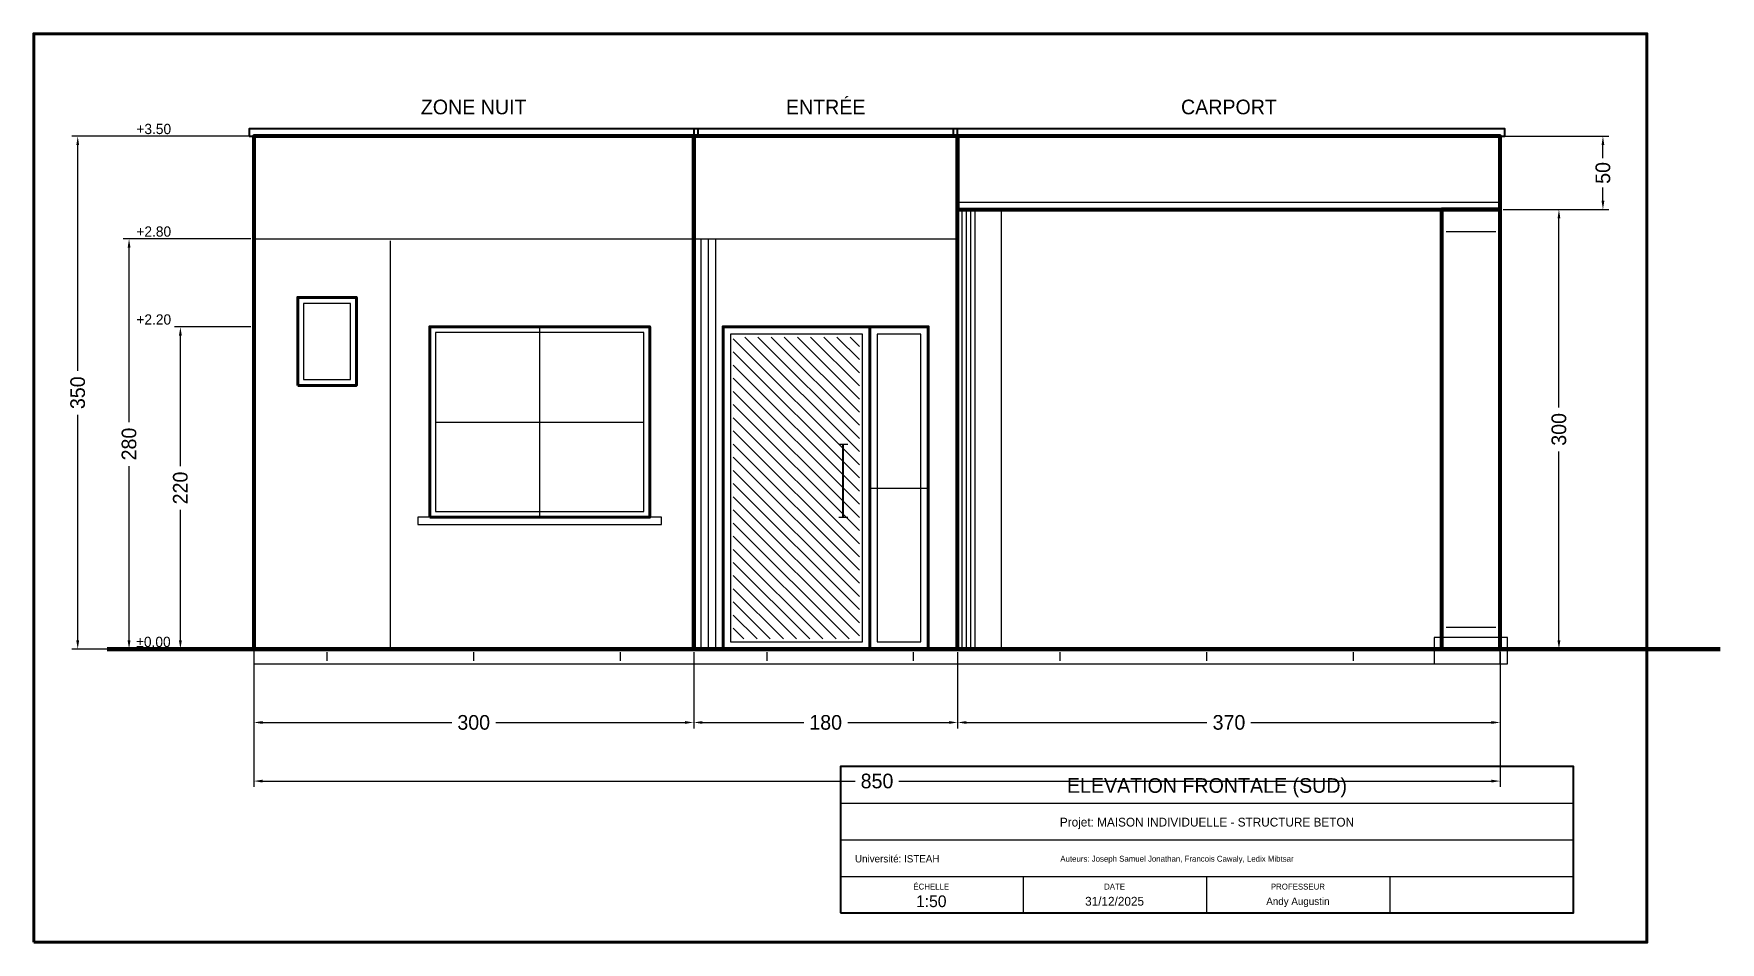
# Model space of a CAD drawing. Header units: centimetres. Extents: x -150 to 1000, y -200 to 420.
import ezdxf
from ezdxf.enums import TextEntityAlignment as Align

# ---------------------------------------------------------------- set-up
doc = ezdxf.new("R2010")
doc.units = ezdxf.units.CM
for name, color, linetype in [('ANNOTATIONS', 5, 'Continuous'), ('ARC_BOIS', 30, 'Continuous'), ('ARC_HACHURES', 9, 'Continuous'), ('ARC_MENUISERIES', 140, 'Continuous'), ('ARC_METAL', 251, 'Continuous'), ('ARC_MURS_COUPE', 7, 'Continuous'), ('ARC_MURS_VUE', 8, 'Continuous'), ('ARC_OMBRES', 250, 'Continuous'), ('ARC_SOL', 7, 'Continuous'), ('CARTOUCHE', 1, 'Continuous'), ('CARTOUCHE_TEXTE', 7, 'Continuous'), ('COTATIONS', 2, 'Continuous')]:
    doc.layers.add(name, color=color, linetype=linetype)
doc.dimstyles.new('COTATION_ARCHI', dxfattribs={"dimtxt": 10, "dimasz": 6, "dimexe": 4, "dimexo": 2, "dimtad": 1, "dimcen": 2.5, "dimclrd": 2, "dimclrt": 2, "dimazin": 3, "dimtfac": 1, "dimtmove": 0, "dimatfit": 3, "dimarcsym": 0})

# ---------------------------------------------------------------- blocks, each defined once
blk = doc.blocks.new('_CLOSEDFILLED')
at = {"color": 0, "linetype": 'ByBlock'}
blk.add_solid([(-1, 0.16), (0, 0), (-1, -0.16)], dxfattribs=at)
blk = doc.blocks.new('*D0')
at = {"transparency": 16777216}
for p, q in [((0, -2), (0, -54)), ((300, -2), (300, -54))]:
    blk.add_line(p, q, dxfattribs=at)
at = {"color": 2, "transparency": 16777216}
for p, q in [((6, -50), (135, -50)), ((165, -50), (294, -50))]:
    blk.add_line(p, q, dxfattribs=at)
at = {"layer": 'Defpoints', "transparency": 16777216}
for p in [(0, 0), (300, 0), (0, -50)]:
    blk.add_point(p, dxfattribs=at)
at = {"layer": 'COTATIONS', "color": 2, "transparency": 16777216, "xscale": 6, "yscale": 6, "rotation": 180}
blk.add_blockref('_CLOSEDFILLED', (0, -50), dxfattribs=at)
at = {"layer": 'COTATIONS', "color": 2, "transparency": 16777216, "xscale": 6, "yscale": 6}
blk.add_blockref('_CLOSEDFILLED', (300, -50), dxfattribs=at)
at = {"layer": 'COTATIONS', "color": 2, "transparency": 16777216, "insert": (150, -50), "char_height": 10, "attachment_point": 5}
blk.add_mtext('300', dxfattribs=at)
blk = doc.blocks.new('*D2')
at = {"transparency": 16777216}
for p, q in [((300, -2), (300, -54)), ((480, -2), (480, -54))]:
    blk.add_line(p, q, dxfattribs=at)
at = {"color": 2, "transparency": 16777216}
for p, q in [((306, -50), (375, -50)), ((405, -50), (474, -50))]:
    blk.add_line(p, q, dxfattribs=at)
at = {"layer": 'Defpoints', "transparency": 16777216}
for p in [(300, 0), (480, 0), (300, -50)]:
    blk.add_point(p, dxfattribs=at)
at = {"layer": 'COTATIONS', "color": 2, "transparency": 16777216, "xscale": 6, "yscale": 6, "rotation": 180}
blk.add_blockref('_CLOSEDFILLED', (300, -50), dxfattribs=at)
at = {"layer": 'COTATIONS', "color": 2, "transparency": 16777216, "xscale": 6, "yscale": 6}
blk.add_blockref('_CLOSEDFILLED', (480, -50), dxfattribs=at)
at = {"layer": 'COTATIONS', "color": 2, "transparency": 16777216, "insert": (390, -50), "char_height": 10, "attachment_point": 5}
blk.add_mtext('180', dxfattribs=at)
blk = doc.blocks.new('*D3')
at = {"transparency": 16777216}
for p, q in [((480, -2), (480, -54)), ((850, -2), (850, -54))]:
    blk.add_line(p, q, dxfattribs=at)
at = {"color": 2, "transparency": 16777216}
for p, q in [((486, -50), (650, -50)), ((680, -50), (844, -50))]:
    blk.add_line(p, q, dxfattribs=at)
at = {"layer": 'Defpoints', "transparency": 16777216}
for p in [(480, 0), (850, 0), (480, -50)]:
    blk.add_point(p, dxfattribs=at)
at = {"layer": 'COTATIONS', "color": 2, "transparency": 16777216, "xscale": 6, "yscale": 6, "rotation": 180}
blk.add_blockref('_CLOSEDFILLED', (480, -50), dxfattribs=at)
at = {"layer": 'COTATIONS', "color": 2, "transparency": 16777216, "xscale": 6, "yscale": 6}
blk.add_blockref('_CLOSEDFILLED', (850, -50), dxfattribs=at)
at = {"layer": 'COTATIONS', "color": 2, "transparency": 16777216, "insert": (665, -50), "char_height": 10, "attachment_point": 5}
blk.add_mtext('370', dxfattribs=at)
blk = doc.blocks.new('*D4')
at = {"transparency": 16777216}
for p, q in [((0, -2), (0, -94)), ((850, -2), (850, -94))]:
    blk.add_line(p, q, dxfattribs=at)
at = {"color": 2, "transparency": 16777216}
for p, q in [((6, -90), (410, -90)), ((440, -90), (844, -90))]:
    blk.add_line(p, q, dxfattribs=at)
at = {"layer": 'Defpoints', "transparency": 16777216}
for p in [(0, 0), (850, 0), (0, -90)]:
    blk.add_point(p, dxfattribs=at)
at = {"layer": 'COTATIONS', "color": 2, "transparency": 16777216, "xscale": 6, "yscale": 6, "rotation": 180}
blk.add_blockref('_CLOSEDFILLED', (0, -90), dxfattribs=at)
at = {"layer": 'COTATIONS', "color": 2, "transparency": 16777216, "xscale": 6, "yscale": 6}
blk.add_blockref('_CLOSEDFILLED', (850, -90), dxfattribs=at)
at = {"layer": 'COTATIONS', "color": 2, "transparency": 16777216, "insert": (425, -90), "char_height": 10, "attachment_point": 5}
blk.add_mtext('850', dxfattribs=at)
blk = doc.blocks.new('*D5')
at = {"transparency": 16777216}
for p, q in [((-2, 220), (-54, 220)), ((-2, 0), (-54, 0))]:
    blk.add_line(p, q, dxfattribs=at)
at = {"color": 2, "transparency": 16777216}
for p, q in [((-50, 125), (-50, 214)), ((-50, 6), (-50, 95))]:
    blk.add_line(p, q, dxfattribs=at)
at = {"layer": 'Defpoints', "transparency": 16777216}
for p in [(0, 220), (-50, 0), (0, 0)]:
    blk.add_point(p, dxfattribs=at)
at = {"layer": 'COTATIONS', "color": 2, "transparency": 16777216, "xscale": 6, "yscale": 6}
for p, rotation in [((-50, 220), 90), ((-50, 0), 270)]:
    blk.add_blockref('_CLOSEDFILLED', p, dxfattribs=dict(at, rotation=rotation))
at = {"layer": 'COTATIONS', "color": 2, "transparency": 16777216, "insert": (-50, 110), "char_height": 10, "attachment_point": 5, "rotation": 90}
blk.add_mtext('220', dxfattribs=at)
blk = doc.blocks.new('*D6')
at = {"transparency": 16777216}
for p, q in [((-2, 280), (-89, 280)), ((-2, 0), (-89, 0))]:
    blk.add_line(p, q, dxfattribs=at)
at = {"color": 2, "transparency": 16777216}
for p, q in [((-85, 155), (-85, 274)), ((-85, 6), (-85, 125))]:
    blk.add_line(p, q, dxfattribs=at)
at = {"layer": 'Defpoints', "transparency": 16777216}
for p in [(0, 280), (-85, 0), (0, 0)]:
    blk.add_point(p, dxfattribs=at)
at = {"layer": 'COTATIONS', "color": 2, "transparency": 16777216, "xscale": 6, "yscale": 6}
for p, rotation in [((-85, 280), 90), ((-85, 0), 270)]:
    blk.add_blockref('_CLOSEDFILLED', p, dxfattribs=dict(at, rotation=rotation))
at = {"layer": 'COTATIONS', "color": 2, "transparency": 16777216, "insert": (-85, 140), "char_height": 10, "attachment_point": 5, "rotation": 90}
blk.add_mtext('280', dxfattribs=at)
blk = doc.blocks.new('*D7')
at = {"transparency": 16777216}
for p, q in [((-2, 350), (-124, 350)), ((-2, 0), (-124, 0))]:
    blk.add_line(p, q, dxfattribs=at)
at = {"color": 2, "transparency": 16777216}
for p, q in [((-120, 190), (-120, 344)), ((-120, 6), (-120, 160))]:
    blk.add_line(p, q, dxfattribs=at)
at = {"layer": 'Defpoints', "transparency": 16777216}
for p in [(0, 350), (-120, 0), (0, 0)]:
    blk.add_point(p, dxfattribs=at)
at = {"layer": 'COTATIONS', "color": 2, "transparency": 16777216, "xscale": 6, "yscale": 6}
for p, rotation in [((-120, 350), 90), ((-120, 0), 270)]:
    blk.add_blockref('_CLOSEDFILLED', p, dxfattribs=dict(at, rotation=rotation))
at = {"layer": 'COTATIONS', "color": 2, "transparency": 16777216, "insert": (-120, 175), "char_height": 10, "attachment_point": 5, "rotation": 90}
blk.add_mtext('350', dxfattribs=at)
blk = doc.blocks.new('*D8')
at = {"transparency": 16777216}
for p, q in [((852, 300), (894, 300)), ((852, 0), (894, 0))]:
    blk.add_line(p, q, dxfattribs=at)
at = {"color": 2, "transparency": 16777216}
for p, q in [((890, 165), (890, 294)), ((890, 6), (890, 135))]:
    blk.add_line(p, q, dxfattribs=at)
at = {"layer": 'Defpoints', "transparency": 16777216}
for p in [(850, 300), (850, 0), (890, 0)]:
    blk.add_point(p, dxfattribs=at)
at = {"layer": 'COTATIONS', "color": 2, "transparency": 16777216, "xscale": 6, "yscale": 6}
for p, rotation in [((890, 300), 90), ((890, 0), 270)]:
    blk.add_blockref('_CLOSEDFILLED', p, dxfattribs=dict(at, rotation=rotation))
at = {"layer": 'COTATIONS', "color": 2, "transparency": 16777216, "insert": (890, 150), "char_height": 10, "attachment_point": 5, "rotation": 90}
blk.add_mtext('300', dxfattribs=at)
blk = doc.blocks.new('*D9')
at = {"transparency": 16777216}
for p, q in [((852, 350), (924, 350)), ((852, 300), (924, 300))]:
    blk.add_line(p, q, dxfattribs=at)
at = {"color": 2, "transparency": 16777216}
for p, q in [((920, 335), (920, 344)), ((920, 306), (920, 315))]:
    blk.add_line(p, q, dxfattribs=at)
at = {"layer": 'Defpoints', "transparency": 16777216}
for p in [(850, 350), (850, 300), (920, 300)]:
    blk.add_point(p, dxfattribs=at)
at = {"layer": 'COTATIONS', "color": 2, "transparency": 16777216, "xscale": 6, "yscale": 6}
for p, rotation in [((920, 350), 90), ((920, 300), 270)]:
    blk.add_blockref('_CLOSEDFILLED', p, dxfattribs=dict(at, rotation=rotation))
at = {"layer": 'COTATIONS', "color": 2, "transparency": 16777216, "insert": (920, 325), "char_height": 10, "attachment_point": 5, "rotation": 90}
blk.add_mtext('50', dxfattribs=at)

msp = doc.modelspace()

# ---------------------------------------------------------------- hatches: boundary and pattern name
at = {"layer": 'ARC_HACHURES'}
h = msp.add_hatch(dxfattribs=at)
h.set_pattern_fill('ANSI31', scale=2, angle=90)
h.paths.add_polyline_path([(327, 7), (413, 7), (413, 213), (327, 213)])

# ---------------------------------------------------------------- linework, layer by layer
msp.add_line((93.082, 278.673), (93.082, 0))
at = {"layer": 'ARC_BOIS', "lineweight": 50}
msp.add_lwpolyline([(320, 0), (420, 0), (420, 220), (320, 220), (320, 0)], dxfattribs=at)
at = {"layer": 'ARC_BOIS'}
msp.add_lwpolyline([(325, 5), (415, 5), (415, 215), (325, 215), (325, 5)], dxfattribs=at)
at = {"layer": 'ARC_HACHURES'}
for p, q in [((50, -8), (50, -2)), ((150, -8), (150, -2)), ((250, -8), (250, -2)), ((350, -8), (350, -2)), ((450, -8), (450, -2)), ((550, -8), (550, -2)), ((650, -8), (650, -2)), ((750, -8), (750, -2))]:
    msp.add_line(p, q, dxfattribs=at)
at = {"layer": 'ARC_MENUISERIES'}
for p, q in [((195, 90), (195, 220)), ((124, 155), (266, 155)), ((420, 110), (460, 110))]:
    msp.add_line(p, q, dxfattribs=at)
at = {"layer": 'ARC_MENUISERIES', "lineweight": 50}
for points in [[(30, 180), (70, 180), (70, 240), (30, 240), (30, 180)], [(120, 90), (270, 90), (270, 220), (120, 220), (120, 90)], [(420, 0), (460, 0), (460, 220), (420, 220), (420, 0)]]:
    msp.add_lwpolyline(points, dxfattribs=at)
at = {"layer": 'ARC_MENUISERIES'}
for points in [[(34, 184), (66, 184), (66, 236), (34, 236), (34, 184)], [(124, 94), (266, 94), (266, 216), (124, 216), (124, 94)], [(425, 5), (455, 5), (455, 215), (425, 215), (425, 5)]]:
    msp.add_lwpolyline(points, dxfattribs=at)
at = {"layer": 'ARC_METAL'}
for p, q in [((399, 140), (405, 140)), ((399, 90), (405, 90))]:
    msp.add_line(p, q, dxfattribs=at)
at = {"layer": 'ARC_METAL', "lineweight": 35}
msp.add_line((402, 90), (402, 140), dxfattribs=at)
for points in [[(-3, 350), (303, 350), (303, 355), (-3, 355), (-3, 350)], [(300, 350), (480, 350), (480, 355), (300, 355), (300, 350)], [(477, 350), (853, 350), (853, 355), (477, 355), (477, 350)]]:
    msp.add_lwpolyline(points, dxfattribs=at)
at = {"layer": 'ARC_MURS_COUPE', "lineweight": 100}
msp.add_line((300, 0), (300, 350), dxfattribs=at)
at = {"layer": 'ARC_MURS_COUPE', "lineweight": 70}
for points in [[(0, 0), (300, 0), (300, 350), (0, 350), (0, 0)], [(300, 0), (480, 0), (480, 350), (300, 350), (300, 0)], [(480, 300), (850, 300), (850, 350), (480, 350), (480, 300)], [(810, 0), (850, 0), (850, 300), (810, 300), (810, 0)]]:
    msp.add_lwpolyline(points, dxfattribs=at)
at = {"layer": 'ARC_MURS_VUE'}
for p, q in [((480, 305), (850, 305)), ((0, 280), (300, 280)), ((300, 280), (480, 280)), ((813, 285), (847, 285)), ((813, 15), (847, 15))]:
    msp.add_line(p, q, dxfattribs=at)
for points in [[(112, 85), (278, 85), (278, 90), (112, 90), (112, 85)], [(0, -10), (850, -10), (850, 0), (0, 0), (0, -10)], [(805, -10), (855, -10), (855, 8), (805, 8), (805, -10)]]:
    msp.add_lwpolyline(points, dxfattribs=at)
at = {"layer": 'ARC_OMBRES'}
for p, q in [((483, 0), (483, 300)), ((486, 0), (486, 300)), ((489, 0), (489, 300)), ((492, 0), (492, 300)), ((510, 0), (510, 300)), ((305, 0), (305, 279.688)), ((310, 0), (310, 279.841)), ((315, 0), (315, 280))]:
    msp.add_line(p, q, dxfattribs=at)
at = {"layer": 'ARC_SOL', "lineweight": 100}
msp.add_line((-100, 0), (1000, 0), dxfattribs=at)
at = {"layer": 'CARTOUCHE'}
for p, q in [((400, -105), (900, -105)), ((400, -130), (900, -130)), ((400, -155), (900, -155)), ((525, -180), (525, -155)), ((650, -180), (650, -155)), ((775, -180), (775, -155))]:
    msp.add_line(p, q, dxfattribs=at)
at = {"layer": 'CARTOUCHE', "lineweight": 50}
msp.add_lwpolyline([(-150, -200), (950, -200), (950, 420), (-150, 420), (-150, -200)], dxfattribs=at)
at = {"layer": 'CARTOUCHE', "lineweight": 35}
msp.add_lwpolyline([(400, -180), (900, -180), (900, -80), (400, -80), (400, -180)], dxfattribs=at)

# ---------------------------------------------------------------- texts
at = {"layer": 'ANNOTATIONS'}
for s, p in [('ZONE NUIT', (150, 370)), ('ENTRÉE', (390, 370)), ('CARPORT', (665, 370))]:
    msp.add_text(s, height=10, dxfattribs=at).set_placement(p, align=Align.MIDDLE_CENTER)
for s, p in [('+3.50', (-80, 355)), ('+2.80', (-80, 285)), ('+2.20', (-80, 225)), ('±0.00', (-80, 5))]:
    msp.add_text(s, height=7, dxfattribs=at).set_placement(p, align=Align.MIDDLE_LEFT)
at = {"layer": 'CARTOUCHE_TEXTE'}
for s, height, p in [('ELEVATION FRONTALE (SUD)', 10, (650, -93)), ('Projet: MAISON INDIVIDUELLE - STRUCTURE BETON', 6, (650, -118)), ('ÉCHELLE', 4, (462, -162)), ('DATE', 4, (587, -162)), ('PROFESSEUR', 4, (712, -162)), ('1:50', 8, (462, -172)), ('31/12/2025', 6, (587, -172)), ('Andy Augustin', 5, (712, -172))]:
    msp.add_text(s, height=height, dxfattribs=at).set_placement(p, align=Align.MIDDLE_CENTER)
for s, height, p in [('Université: ISTEAH', 5, (410, -143)), ('Auteurs: Joseph Samuel Jonathan, Francois Cawaly, Ledix Mibtsar', 4, (550, -143))]:
    msp.add_text(s, height=height, dxfattribs=at).set_placement(p, align=Align.MIDDLE_LEFT)

# ---------------------------------------------------------------- dimensions: what is measured, and where the dimension line sits
at = {"layer": 'COTATIONS'}
for base, p1, p2, picture, middle in [((-120, 0), (0, 0), (0, 350), '*D7', (-120, 175)), ((920, 300), (850, 300), (850, 350), '*D9', (920, 325)), ((890, 0), (850, 0), (850, 300), '*D8', (890, 150)), ((-85, 0), (0, 0), (0, 280), '*D6', (-85, 140)), ((-50, 0), (0, 0), (0, 220), '*D5', (-50, 110))]:
    dim = msp.add_linear_dim(base=base, p1=p1, p2=p2, angle=90, dimstyle='COTATION_ARCHI', dxfattribs=at)
    dim.commit()
    dim.dimension.update_dxf_attribs({"geometry": picture, "text_midpoint": middle})
for base, p1, p2, picture, middle in [((0, -50), (0, 0), (300, 0), '*D0', (150, -50)), ((0, -90), (0, 0), (850, 0), '*D4', (425, -90)), ((300, -50), (300, 0), (480, 0), '*D2', (390, -50)), ((480, -50), (480, 0), (850, 0), '*D3', (665, -50))]:
    dim = msp.add_linear_dim(base=base, p1=p1, p2=p2, dimstyle='COTATION_ARCHI', dxfattribs=at)
    dim.commit()
    dim.dimension.update_dxf_attribs({"geometry": picture, "text_midpoint": middle})

doc.saveas('drawing.dxf')
